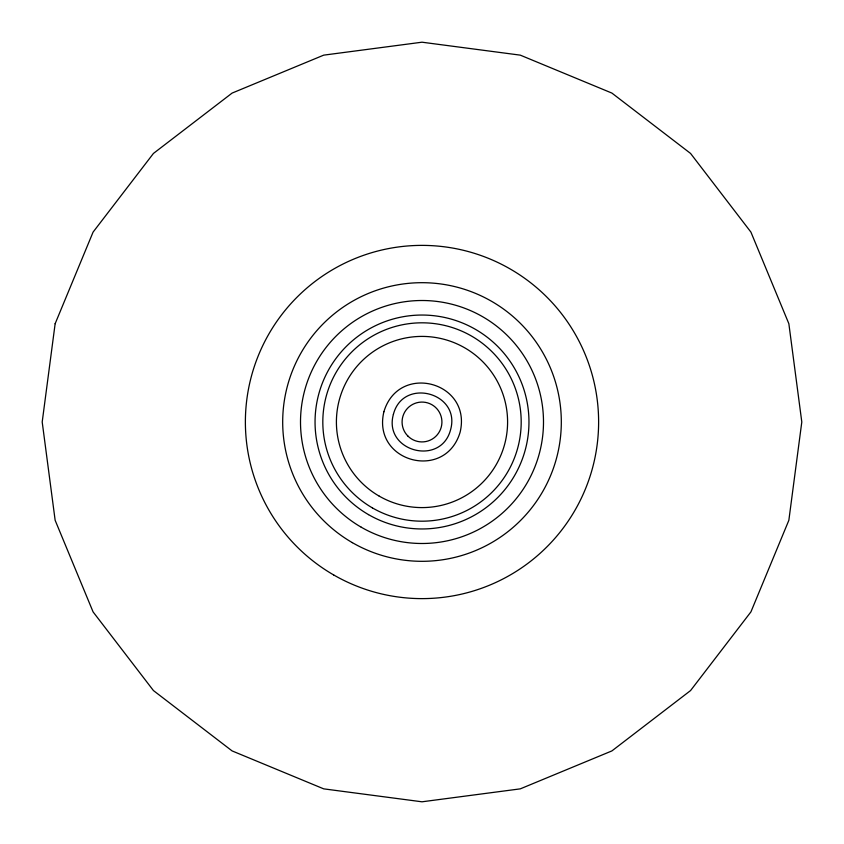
<?xml version="1.0" encoding="UTF-8"?>
<svg xmlns="http://www.w3.org/2000/svg" width="844" height="844" viewBox="0 0 844 844"><rect width="100%" height="100%" fill="white"/><g stroke="black" fill="none" stroke-linecap="round" stroke-linejoin="round"><path stroke-width="1.27" d="M55.145 323.706L42.2 422L55.145 520.294L93.083 611.9L153.439 690.561L232.1 750.917L323.706 788.855L422 801.8L520.294 788.855L611.9 750.917L690.561 690.561L750.917 611.9L788.855 520.294L801.8 422L788.855 323.706L750.917 232.1L690.561 153.439L611.9 93.083L520.294 55.145L422 42.2L323.706 55.145L232.1 93.083L153.439 153.439L93.083 232.1L55.145 323.706M383.883 411.788C371.845 462.132 445.368 481.84 460.117 432.212C472.155 381.868 398.632 362.16 383.883 411.788M393.399 414.341C383.07 451.361 441.032 466.89 450.601 429.659C460.929 392.639 402.968 377.11 393.399 414.341M407.916 436.084A19.918 19.918 0 0 0 441.243 427.159A19.918 19.918 0 0 0 416.841 402.757A19.918 19.918 0 0 0 407.916 436.084M379.199 496.124A85.592 85.592 0 0 0 507.592 422A85.592 85.592 0 0 0 379.199 347.876A85.592 85.592 0 0 0 379.199 496.124M372.404 507.898A99.191 99.191 0 0 0 521.191 422A99.191 99.191 0 0 0 372.404 336.102A99.191 99.191 0 0 0 372.404 507.898M368.522 514.629A106.966 106.966 0 0 0 528.966 422A106.966 106.966 0 0 0 368.522 329.371A106.966 106.966 0 0 0 368.522 514.629M361.253 527.215A121.494 121.494 0 0 0 543.494 422A121.494 121.494 0 0 0 361.253 316.785A121.494 121.494 0 0 0 361.253 527.215M352.349 542.65A139.313 139.313 0 0 0 561.313 422A139.313 139.313 0 0 0 352.349 301.35A139.313 139.313 0 0 0 352.349 542.65M333.686 574.954A176.618 176.618 0 0 0 598.618 422A176.618 176.618 0 0 0 333.686 269.046A176.618 176.618 0 0 0 333.686 574.954"/></g></svg>
